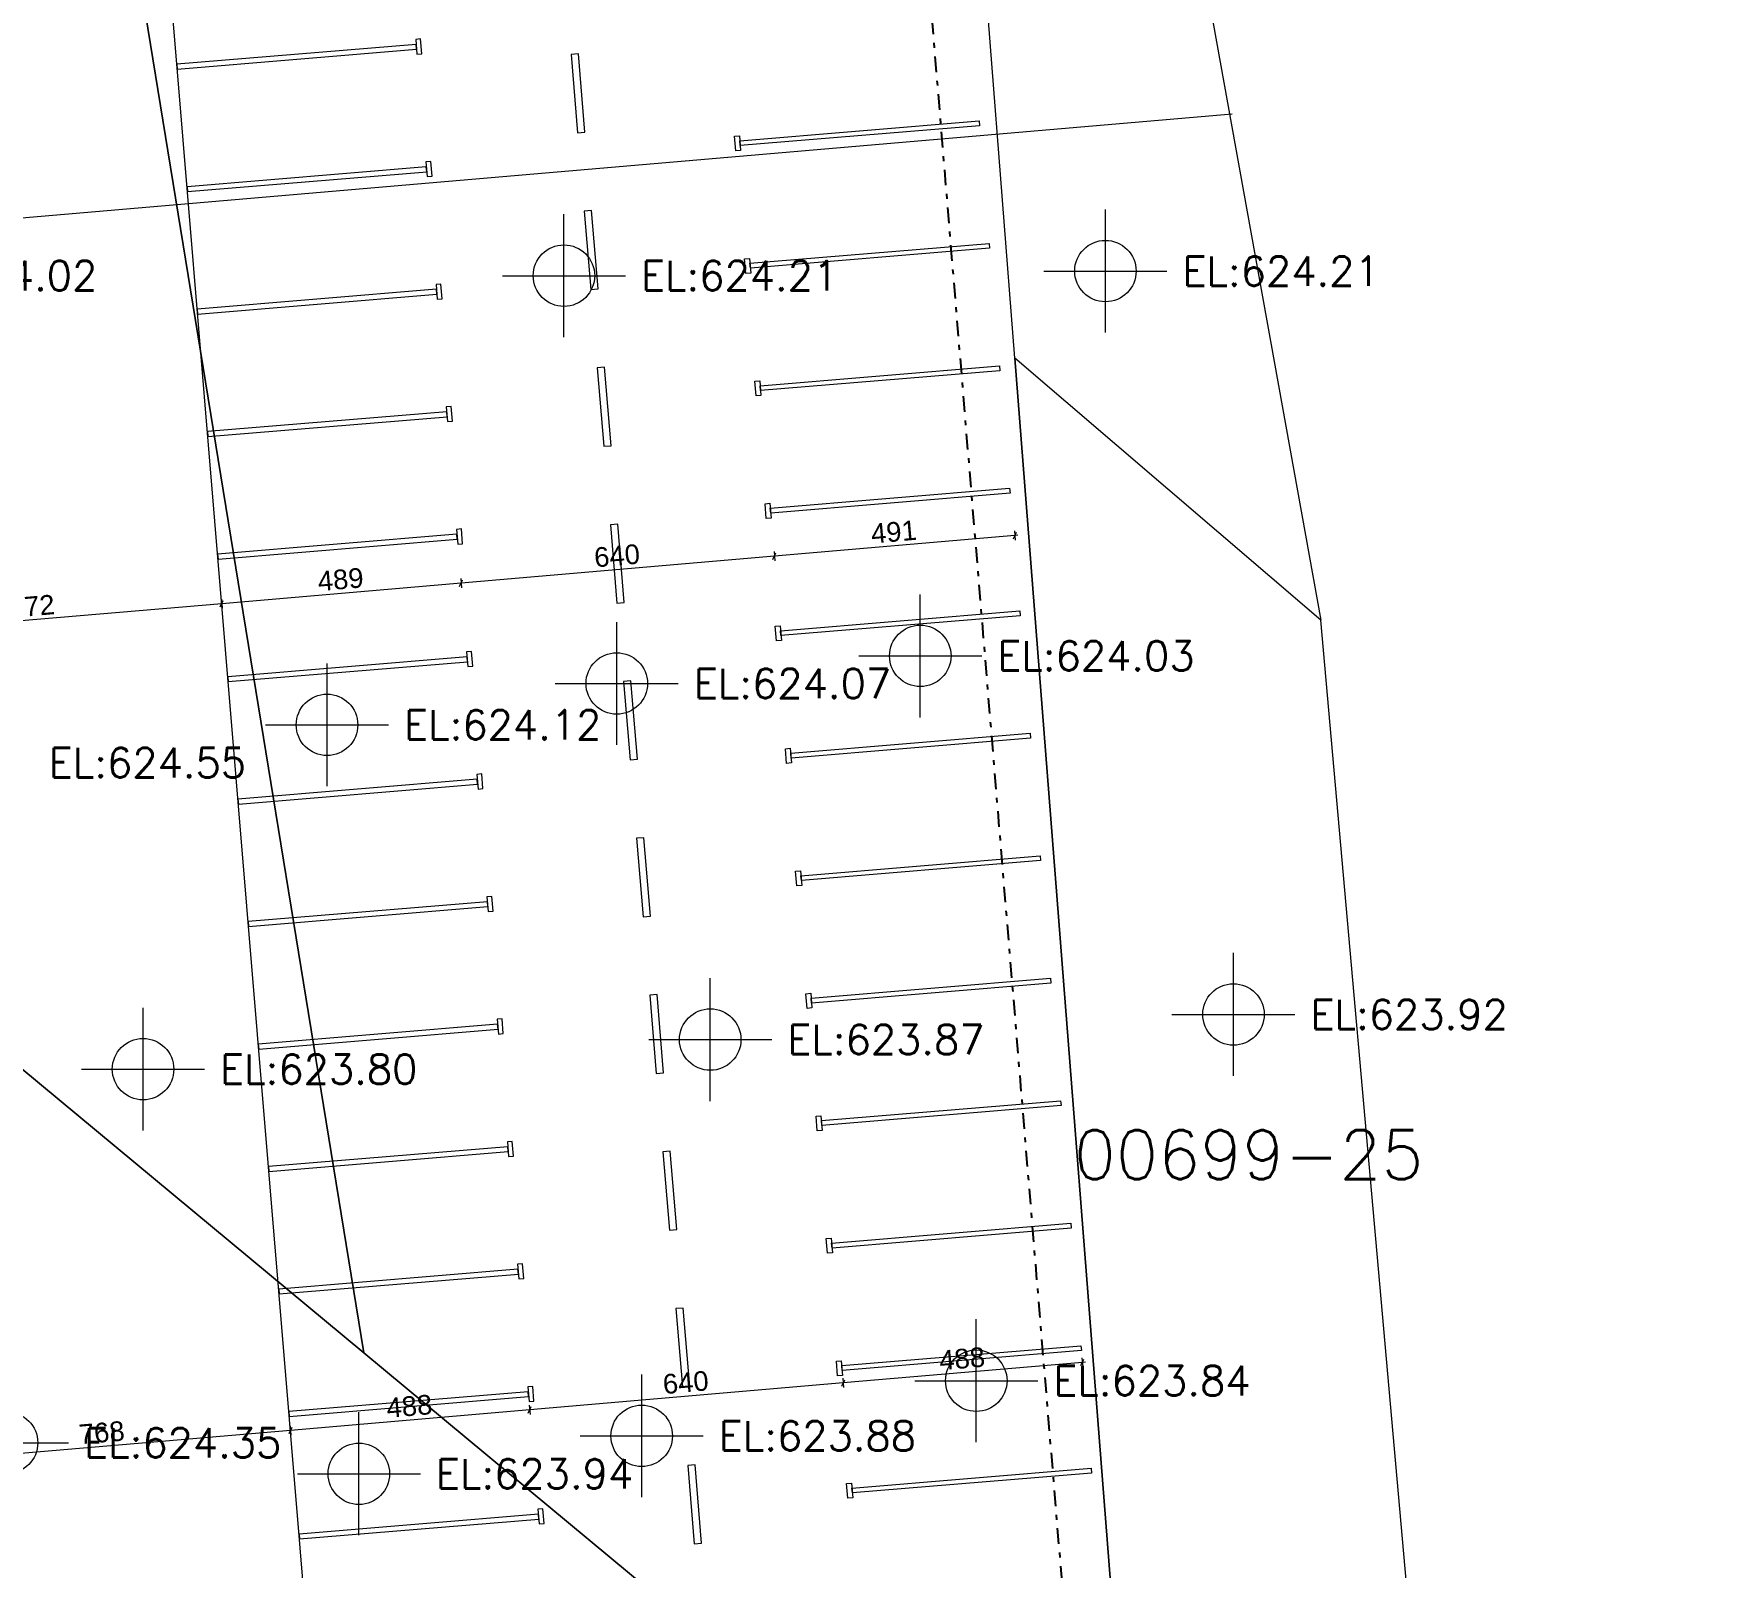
# Model space of a CAD drawing. Header units: metres. Extents: x 7516628 to 7516777, y 4692096 to 4692450.
# Drawn here: x 7516728.5 to 7516762.82, y 4692257.4 to 4692288.59 of the extents above; entities that cross this region are included whole.
import ezdxf

# ---------------------------------------------------------------- set-up
doc = ezdxf.new("R2010")
doc.units = ezdxf.units.M
doc.linetypes.add('Dot & Dashed', pattern=[670.277762, 317.5, -176.388889, 0, -176.388874])
for name, color, linetype, lineweight in [('dtm label', 1, 'Continuous', 0), ('Ndarjet', 1, 'Continuous', 0), ('New_Dimensioning - General', 7, 'Continuous', 0), ('New_Dimensioning - General_Pen_No__1', 7, 'Continuous', 0), ('New_Dimensioning - General_Pen_No__142', 8, 'Continuous', 0), ('New_Dimensioning - General_Pen_No__161', 251, 'Continuous', 0), ('New_Drawing & Figure_Pen_No__58', 12, 'Continuous', 0), ('New_Structural - Bearing', 7, 'Continuous', 0), ('New_Structural - Bearing_Pen_No__1', 7, 'Continuous', 0), ('New_Structural - Bearing_Pen_No__184', 254, 'Continuous', 0), ('niveleta lartesite', 5, 'Continuous', 0), ('nr parcela', 7, 'Continuous', 0), ('Parcela Baze', 7, 'Continuous', 0), ('projekt', 7, 'Continuous', 0)]:
    doc.layers.add(name, color=color, linetype=linetype, lineweight=lineweight)
doc.styles.add('GENERATED_STYLE_1', font='arial.ttf')
doc.styles.get("Standard").update_dxf_attribs({"font": 'simplex.shx'})
doc.dimstyles.new('GENERATED_STYLE__1', dxfattribs={"dimtxt": 400, "dimasz": 95, "dimexe": 0.18, "dimexo": 100000, "dimgap": 0, "dimtad": 1, "dimdec": 0, "dimlfac": 0.1, "dimzin": 0, "dimdsep": 46, "dimtxsty": 'GENERATED_STYLE_1', "dimblk": 'ARROWHEAD_2', "dimblk1": 'ARROWHEAD_2', "dimblk2": 'ARROWHEAD_2', "dimcen": 0.09, "dimclrd": 251, "dimclre": 251, "dimclrt": 7, "dimadec": 0, "dimazin": 0, "dimtfac": 1, "dimtdec": 4, "dimtmove": 0, "dimatfit": 3, "dimfxl": 1, "dimtolj": 1, "dimtzin": 0, "dimarcsym": 0})

# ---------------------------------------------------------------- blocks, each defined once
blk = doc.blocks.new('Slab_35', base_point=(-22076, 78576))
at = {"layer": 'New_Structural - Bearing_Pen_No__184', "color": 254, "linetype": 'Continuous', "lineweight": 0, "flags": 128}
blk.add_lwpolyline([(-22076, 78576), (-46304, 74555), (-45595, 72138), (-25760, 75431), (-17612, 45683), (-7877, 10142), (-11542, 9138), (-8829, -768), (-6017, -26230), (-4312, -41660), (379, -96771), (-19549, -98468), (-19555, -98392), (-19753, -98424), (-19722, -98794), (405, -97073), (412, -97157), (8023, -96506), (0, 0), (-2953, 11491), (-19643, 76446), (-19812, 77101, 0.388951)], format="xyb", close=True, dxfattribs=at)
blk = doc.blocks.new('Slab_48', base_point=(6055, -72831))
at = {"layer": 'New_Structural - Bearing_Pen_No__1', "color": 7, "linetype": 'Continuous', "lineweight": 13, "flags": 128}
blk.add_lwpolyline([(6055, -72831), (10921, -72427), (10913, -72327), (6047, -72732)], close=True, dxfattribs=at)
blk = doc.blocks.new('Slab_49', base_point=(10905, -72227))
at = {"layer": 'New_Structural - Bearing_Pen_No__1', "color": 7, "linetype": 'Continuous', "lineweight": 13, "flags": 128}
blk.add_lwpolyline([(10905, -72227), (10929, -72526), (11029, -72518), (11004, -72219)], close=True, dxfattribs=at)
blk = doc.blocks.new('Slab_50', base_point=(5848, -70340))
at = {"layer": 'New_Structural - Bearing_Pen_No__1', "color": 7, "linetype": 'Continuous', "lineweight": 13, "flags": 128}
blk.add_lwpolyline([(5848, -70340), (10714, -69935), (10706, -69836), (5840, -70240)], close=True, dxfattribs=at)
blk = doc.blocks.new('Slab_51', base_point=(10697, -69736))
at = {"layer": 'New_Structural - Bearing_Pen_No__1', "color": 7, "linetype": 'Continuous', "lineweight": 13, "flags": 128}
blk.add_lwpolyline([(10697, -69736), (10722, -70035), (10822, -70027), (10797, -69728)], close=True, dxfattribs=at)
blk = doc.blocks.new('Slab_52', base_point=(5640, -67848))
at = {"layer": 'New_Structural - Bearing_Pen_No__1', "color": 7, "linetype": 'Continuous', "lineweight": 13, "flags": 128}
blk.add_lwpolyline([(5640, -67848), (10506, -67444), (10498, -67344), (5632, -67749)], close=True, dxfattribs=at)
blk = doc.blocks.new('Slab_53', base_point=(10489, -67245))
at = {"layer": 'New_Structural - Bearing_Pen_No__1', "color": 7, "linetype": 'Continuous', "lineweight": 13, "flags": 128}
blk.add_lwpolyline([(10489, -67245), (10514, -67544), (10614, -67535), (10589, -67236)], close=True, dxfattribs=at)
blk = doc.blocks.new('Slab_54', base_point=(5433, -65357))
at = {"layer": 'New_Structural - Bearing_Pen_No__1', "color": 7, "linetype": 'Continuous', "lineweight": 13, "flags": 128}
blk.add_lwpolyline([(5433, -65357), (10299, -64953), (10291, -64853), (5425, -65257)], close=True, dxfattribs=at)
blk = doc.blocks.new('Slab_55', base_point=(10282, -64753))
at = {"layer": 'New_Structural - Bearing_Pen_No__1', "color": 7, "linetype": 'Continuous', "lineweight": 13, "flags": 128}
blk.add_lwpolyline([(10282, -64753), (10307, -65052), (10407, -65044), (10382, -64745)], close=True, dxfattribs=at)
blk = doc.blocks.new('Slab_56', base_point=(5226, -62866))
at = {"layer": 'New_Structural - Bearing_Pen_No__1', "color": 7, "linetype": 'Continuous', "lineweight": 13, "flags": 128}
blk.add_lwpolyline([(5226, -62866), (10092, -62461), (10084, -62362), (5218, -62766)], close=True, dxfattribs=at)
blk = doc.blocks.new('Slab_57', base_point=(10075, -62262))
at = {"layer": 'New_Structural - Bearing_Pen_No__1', "color": 7, "linetype": 'Continuous', "lineweight": 13, "flags": 128}
blk.add_lwpolyline([(10075, -62262), (10100, -62561), (10200, -62553), (10175, -62254)], close=True, dxfattribs=at)
blk = doc.blocks.new('Slab_58', base_point=(5019, -60374))
at = {"layer": 'New_Structural - Bearing_Pen_No__1', "color": 7, "linetype": 'Continuous', "lineweight": 13, "flags": 128}
blk.add_lwpolyline([(5019, -60374), (9885, -59970), (9876, -59870), (5011, -60275)], close=True, dxfattribs=at)
blk = doc.blocks.new('Slab_59', base_point=(9868, -59770))
at = {"layer": 'New_Structural - Bearing_Pen_No__1', "color": 7, "linetype": 'Continuous', "lineweight": 13, "flags": 128}
blk.add_lwpolyline([(9868, -59770), (9893, -60069), (9993, -60061), (9968, -59762)], close=True, dxfattribs=at)
blk = doc.blocks.new('Slab_60', base_point=(4813, -57883))
at = {"layer": 'New_Structural - Bearing_Pen_No__1', "color": 7, "linetype": 'Continuous', "lineweight": 13, "flags": 128}
blk.add_lwpolyline([(4813, -57883), (9678, -57478), (9670, -57379), (4804, -57783)], close=True, dxfattribs=at)
blk = doc.blocks.new('Slab_61', base_point=(9662, -57279))
at = {"layer": 'New_Structural - Bearing_Pen_No__1', "color": 7, "linetype": 'Continuous', "lineweight": 13, "flags": 128}
blk.add_lwpolyline([(9662, -57279), (9687, -57578), (9786, -57570), (9762, -57271)], close=True, dxfattribs=at)
blk = doc.blocks.new('Slab_62', base_point=(4606, -55391))
at = {"layer": 'New_Structural - Bearing_Pen_No__1', "color": 7, "linetype": 'Continuous', "lineweight": 13, "flags": 128}
blk.add_lwpolyline([(4606, -55391), (9471, -54987), (9463, -54887), (4597, -55292)], close=True, dxfattribs=at)
blk = doc.blocks.new('Slab_63', base_point=(9455, -54788))
at = {"layer": 'New_Structural - Bearing_Pen_No__1', "color": 7, "linetype": 'Continuous', "lineweight": 13, "flags": 128}
blk.add_lwpolyline([(9455, -54788), (9480, -55087), (9579, -55078), (9554, -54779)], close=True, dxfattribs=at)
blk = doc.blocks.new('Slab_64', base_point=(4399, -52900))
at = {"layer": 'New_Structural - Bearing_Pen_No__1', "color": 7, "linetype": 'Continuous', "lineweight": 13, "flags": 128}
blk.add_lwpolyline([(4399, -52900), (9264, -52495), (9256, -52396), (4390, -52800)], close=True, dxfattribs=at)
blk = doc.blocks.new('Slab_65', base_point=(9248, -52296))
at = {"layer": 'New_Structural - Bearing_Pen_No__1', "color": 7, "linetype": 'Continuous', "lineweight": 13, "flags": 128}
blk.add_lwpolyline([(9248, -52296), (9273, -52595), (9372, -52587), (9347, -52288)], close=True, dxfattribs=at)
blk = doc.blocks.new('Slab_66', base_point=(4191, -50409))
at = {"layer": 'New_Structural - Bearing_Pen_No__1', "color": 7, "linetype": 'Continuous', "lineweight": 13, "flags": 128}
blk.add_lwpolyline([(4191, -50409), (9057, -50004), (9049, -49904), (4183, -50309)], close=True, dxfattribs=at)
blk = doc.blocks.new('Slab_67', base_point=(9041, -49805))
at = {"layer": 'New_Structural - Bearing_Pen_No__1', "color": 7, "linetype": 'Continuous', "lineweight": 13, "flags": 128}
blk.add_lwpolyline([(9041, -49805), (9065, -50104), (9165, -50095), (9140, -49796)], close=True, dxfattribs=at)
blk = doc.blocks.new('Slab_68', base_point=(3983, -47917))
at = {"layer": 'New_Structural - Bearing_Pen_No__1', "color": 7, "linetype": 'Continuous', "lineweight": 13, "flags": 128}
blk.add_lwpolyline([(3983, -47917), (8849, -47513), (8841, -47413), (3975, -47818)], close=True, dxfattribs=at)
blk = doc.blocks.new('Slab_69', base_point=(8833, -47313))
at = {"layer": 'New_Structural - Bearing_Pen_No__1', "color": 7, "linetype": 'Continuous', "lineweight": 13, "flags": 128}
blk.add_lwpolyline([(8833, -47313), (8857, -47612), (8957, -47604), (8932, -47305)], close=True, dxfattribs=at)
blk = doc.blocks.new('Slab_70', base_point=(3776, -45426))
at = {"layer": 'New_Structural - Bearing_Pen_No__1', "color": 7, "linetype": 'Continuous', "lineweight": 13, "flags": 128}
blk.add_lwpolyline([(3776, -45426), (8642, -45021), (8634, -44922), (3768, -45326)], close=True, dxfattribs=at)
blk = doc.blocks.new('Slab_71', base_point=(8625, -44822))
at = {"layer": 'New_Structural - Bearing_Pen_No__1', "color": 7, "linetype": 'Continuous', "lineweight": 13, "flags": 128}
blk.add_lwpolyline([(8625, -44822), (8650, -45121), (8750, -45113), (8725, -44814)], close=True, dxfattribs=at)
blk = doc.blocks.new('Slab_72', base_point=(3569, -42934))
at = {"layer": 'New_Structural - Bearing_Pen_No__1', "color": 7, "linetype": 'Continuous', "lineweight": 13, "flags": 128}
blk.add_lwpolyline([(3569, -42934), (8435, -42530), (8427, -42430), (3561, -42835)], close=True, dxfattribs=at)
blk = doc.blocks.new('Slab_73', base_point=(8418, -42331))
at = {"layer": 'New_Structural - Bearing_Pen_No__1', "color": 7, "linetype": 'Continuous', "lineweight": 13, "flags": 128}
blk.add_lwpolyline([(8418, -42331), (8443, -42630), (8543, -42621), (8518, -42322)], close=True, dxfattribs=at)
blk = doc.blocks.new('Slab_118', base_point=(22163, -71491))
at = {"layer": 'New_Structural - Bearing_Pen_No__1', "color": 7, "linetype": 'Continuous', "lineweight": 13, "flags": 128}
blk.add_lwpolyline([(22163, -71491), (17298, -71896), (17289, -71797), (22155, -71392)], close=True, dxfattribs=at)
blk = doc.blocks.new('Slab_119', base_point=(17281, -71697))
at = {"layer": 'New_Structural - Bearing_Pen_No__1', "color": 7, "linetype": 'Continuous', "lineweight": 13, "flags": 128}
blk.add_lwpolyline([(17281, -71697), (17306, -71996), (17206, -72004), (17181, -71705)], close=True, dxfattribs=at)
blk = doc.blocks.new('Slab_120', base_point=(21956, -69000))
at = {"layer": 'New_Structural - Bearing_Pen_No__1', "color": 7, "linetype": 'Continuous', "lineweight": 13, "flags": 128}
blk.add_lwpolyline([(21956, -69000), (17090, -69405), (17082, -69305), (21947, -68900)], close=True, dxfattribs=at)
blk = doc.blocks.new('Slab_121', base_point=(17074, -69206))
at = {"layer": 'New_Structural - Bearing_Pen_No__1', "color": 7, "linetype": 'Continuous', "lineweight": 13, "flags": 128}
blk.add_lwpolyline([(17074, -69206), (17098, -69505), (16999, -69513), (16974, -69214)], close=True, dxfattribs=at)
blk = doc.blocks.new('Slab_122', base_point=(21749, -66508))
at = {"layer": 'New_Structural - Bearing_Pen_No__1', "color": 7, "linetype": 'Continuous', "lineweight": 13, "flags": 128}
blk.add_lwpolyline([(21749, -66508), (16884, -66913), (16875, -66814), (21741, -66409)], close=True, dxfattribs=at)
blk = doc.blocks.new('Slab_123', base_point=(16867, -66714))
at = {"layer": 'New_Structural - Bearing_Pen_No__1', "color": 7, "linetype": 'Continuous', "lineweight": 13, "flags": 128}
blk.add_lwpolyline([(16867, -66714), (16892, -67013), (16792, -67021), (16767, -66722)], close=True, dxfattribs=at)
blk = doc.blocks.new('Slab_124', base_point=(21542, -64017))
at = {"layer": 'New_Structural - Bearing_Pen_No__1', "color": 7, "linetype": 'Continuous', "lineweight": 13, "flags": 128}
blk.add_lwpolyline([(21542, -64017), (16676, -64422), (16668, -64322), (21534, -63917)], close=True, dxfattribs=at)
blk = doc.blocks.new('Slab_125', base_point=(16660, -64223))
at = {"layer": 'New_Structural - Bearing_Pen_No__1', "color": 7, "linetype": 'Continuous', "lineweight": 13, "flags": 128}
blk.add_lwpolyline([(16660, -64223), (16685, -64522), (16585, -64530), (16560, -64231)], close=True, dxfattribs=at)
blk = doc.blocks.new('Slab_126', base_point=(21335, -61526))
at = {"layer": 'New_Structural - Bearing_Pen_No__1', "color": 7, "linetype": 'Continuous', "lineweight": 13, "flags": 128}
blk.add_lwpolyline([(21335, -61526), (16469, -61931), (16461, -61831), (21326, -61426)], close=True, dxfattribs=at)
blk = doc.blocks.new('Slab_127', base_point=(16452, -61731))
at = {"layer": 'New_Structural - Bearing_Pen_No__1', "color": 7, "linetype": 'Continuous', "lineweight": 13, "flags": 128}
blk.add_lwpolyline([(16452, -61731), (16477, -62030), (16378, -62039), (16353, -61740)], close=True, dxfattribs=at)
blk = doc.blocks.new('Slab_128', base_point=(21127, -59034))
at = {"layer": 'New_Structural - Bearing_Pen_No__1', "color": 7, "linetype": 'Continuous', "lineweight": 13, "flags": 128}
blk.add_lwpolyline([(21127, -59034), (16261, -59439), (16253, -59340), (21119, -58935)], close=True, dxfattribs=at)
blk = doc.blocks.new('Slab_129', base_point=(16245, -59240))
at = {"layer": 'New_Structural - Bearing_Pen_No__1', "color": 7, "linetype": 'Continuous', "lineweight": 13, "flags": 128}
blk.add_lwpolyline([(16245, -59240), (16270, -59539), (16170, -59547), (16145, -59248)], close=True, dxfattribs=at)
blk = doc.blocks.new('Slab_130', base_point=(20919, -56543))
at = {"layer": 'New_Structural - Bearing_Pen_No__1', "color": 7, "linetype": 'Continuous', "lineweight": 13, "flags": 128}
blk.add_lwpolyline([(20919, -56543), (16053, -56948), (16045, -56848), (20911, -56443)], close=True, dxfattribs=at)
blk = doc.blocks.new('Slab_131', base_point=(16037, -56749))
at = {"layer": 'New_Structural - Bearing_Pen_No__1', "color": 7, "linetype": 'Continuous', "lineweight": 13, "flags": 128}
blk.add_lwpolyline([(16037, -56749), (16061, -57048), (15962, -57056), (15937, -56757)], close=True, dxfattribs=at)
blk = doc.blocks.new('Slab_132', base_point=(20711, -54052))
at = {"layer": 'New_Structural - Bearing_Pen_No__1', "color": 7, "linetype": 'Continuous', "lineweight": 13, "flags": 128}
blk.add_lwpolyline([(20711, -54052), (15846, -54457), (15838, -54357), (20703, -53952)], close=True, dxfattribs=at)
blk = doc.blocks.new('Slab_133', base_point=(15829, -54257))
at = {"layer": 'New_Structural - Bearing_Pen_No__1', "color": 7, "linetype": 'Continuous', "lineweight": 13, "flags": 128}
blk.add_lwpolyline([(15829, -54257), (15854, -54556), (15754, -54565), (15730, -54266)], close=True, dxfattribs=at)
blk = doc.blocks.new('Slab_134', base_point=(20504, -51560))
at = {"layer": 'New_Structural - Bearing_Pen_No__1', "color": 7, "linetype": 'Continuous', "lineweight": 13, "flags": 128}
blk.add_lwpolyline([(20504, -51560), (15638, -51965), (15630, -51866), (20496, -51461)], close=True, dxfattribs=at)
blk = doc.blocks.new('Slab_135', base_point=(15622, -51766))
at = {"layer": 'New_Structural - Bearing_Pen_No__1', "color": 7, "linetype": 'Continuous', "lineweight": 13, "flags": 128}
blk.add_lwpolyline([(15622, -51766), (15647, -52065), (15547, -52073), (15522, -51774)], close=True, dxfattribs=at)
blk = doc.blocks.new('Slab_136', base_point=(20297, -49069))
at = {"layer": 'New_Structural - Bearing_Pen_No__1', "color": 7, "linetype": 'Continuous', "lineweight": 13, "flags": 128}
blk.add_lwpolyline([(20297, -49069), (15431, -49474), (15423, -49374), (20288, -48969)], close=True, dxfattribs=at)
blk = doc.blocks.new('Slab_137', base_point=(15414, -49275))
at = {"layer": 'New_Structural - Bearing_Pen_No__1', "color": 7, "linetype": 'Continuous', "lineweight": 13, "flags": 128}
blk.add_lwpolyline([(15414, -49275), (15439, -49573), (15340, -49582), (15315, -49283)], close=True, dxfattribs=at)
blk = doc.blocks.new('Slab_138', base_point=(20090, -46577))
at = {"layer": 'New_Structural - Bearing_Pen_No__1', "color": 7, "linetype": 'Continuous', "lineweight": 13, "flags": 128}
blk.add_lwpolyline([(20090, -46577), (15225, -46982), (15216, -46883), (20082, -46478)], close=True, dxfattribs=at)
blk = doc.blocks.new('Slab_139', base_point=(15208, -46783))
at = {"layer": 'New_Structural - Bearing_Pen_No__1', "color": 7, "linetype": 'Continuous', "lineweight": 13, "flags": 128}
blk.add_lwpolyline([(15208, -46783), (15233, -47082), (15133, -47090), (15108, -46791)], close=True, dxfattribs=at)
blk = doc.blocks.new('Slab_140', base_point=(19883, -44086))
at = {"layer": 'New_Structural - Bearing_Pen_No__1', "color": 7, "linetype": 'Continuous', "lineweight": 13, "flags": 128}
blk.add_lwpolyline([(19883, -44086), (15017, -44491), (15009, -44391), (19875, -43986)], close=True, dxfattribs=at)
blk = doc.blocks.new('Slab_141', base_point=(15001, -44292))
at = {"layer": 'New_Structural - Bearing_Pen_No__1', "color": 7, "linetype": 'Continuous', "lineweight": 13, "flags": 128}
blk.add_lwpolyline([(15001, -44292), (15025, -44591), (14926, -44599), (14901, -44300)], close=True, dxfattribs=at)
blk = doc.blocks.new('Slab_763', base_point=(13993, -69728))
at = {"layer": 'New_Structural - Bearing_Pen_No__1', "color": 7, "linetype": 'Continuous', "lineweight": 13, "flags": 128}
blk.add_lwpolyline([(13993, -69728), (13860, -68134), (13710, -68146), (13843, -69740)], close=True, dxfattribs=at)
blk = doc.blocks.new('Slab_764', base_point=(13726, -66539))
at = {"layer": 'New_Structural - Bearing_Pen_No__1', "color": 7, "linetype": 'Continuous', "lineweight": 13, "flags": 128}
blk.add_lwpolyline([(13726, -66539), (13593, -64945), (13444, -64957), (13577, -66552)], close=True, dxfattribs=at)
blk = doc.blocks.new('Slab_765', base_point=(13460, -63350))
at = {"layer": 'New_Structural - Bearing_Pen_No__1', "color": 7, "linetype": 'Continuous', "lineweight": 13, "flags": 128}
blk.add_lwpolyline([(13460, -63350), (13326, -61756), (13177, -61768), (13310, -63363)], close=True, dxfattribs=at)
blk = doc.blocks.new('Slab_766', base_point=(13193, -60161))
at = {"layer": 'New_Structural - Bearing_Pen_No__1', "color": 7, "linetype": 'Continuous', "lineweight": 13, "flags": 128}
blk.add_lwpolyline([(13193, -60161), (13060, -58567), (12910, -58579), (13044, -60174)], close=True, dxfattribs=at)
blk = doc.blocks.new('Slab_767', base_point=(12927, -56972))
at = {"layer": 'New_Structural - Bearing_Pen_No__1', "color": 7, "linetype": 'Continuous', "lineweight": 13, "flags": 128}
blk.add_lwpolyline([(12927, -56972), (12793, -55378), (12644, -55391), (12777, -56985)], close=True, dxfattribs=at)
blk = doc.blocks.new('Slab_772', base_point=(14231, -72919))
at = {"layer": 'New_Structural - Bearing_Pen_No__1', "color": 7, "linetype": 'Continuous', "lineweight": 13, "flags": 128}
blk.add_lwpolyline([(14231, -72919), (14098, -71325), (13949, -71337), (14082, -72932)], close=True, dxfattribs=at)
blk = doc.blocks.new('Slab_778', base_point=(12660, -53784))
at = {"layer": 'New_Structural - Bearing_Pen_No__1', "color": 7, "linetype": 'Continuous', "lineweight": 13, "flags": 128}
blk.add_lwpolyline([(12660, -53784), (12527, -52189), (12377, -52202), (12511, -53796)], close=True, dxfattribs=at)
blk = doc.blocks.new('Slab_779', base_point=(12393, -50595))
at = {"layer": 'New_Structural - Bearing_Pen_No__1', "color": 7, "linetype": 'Continuous', "lineweight": 13, "flags": 128}
blk.add_lwpolyline([(12393, -50595), (12260, -49000), (12111, -49013), (12244, -50607)], close=True, dxfattribs=at)
blk = doc.blocks.new('Slab_780', base_point=(12127, -47406))
at = {"layer": 'New_Structural - Bearing_Pen_No__1', "color": 7, "linetype": 'Continuous', "lineweight": 13, "flags": 128}
blk.add_lwpolyline([(12127, -47406), (11993, -45811), (11844, -45824), (11977, -47418)], close=True, dxfattribs=at)
blk = doc.blocks.new('Slab_781', base_point=(11860, -44217))
at = {"layer": 'New_Structural - Bearing_Pen_No__1', "color": 7, "linetype": 'Continuous', "lineweight": 13, "flags": 128}
blk.add_lwpolyline([(11860, -44217), (11727, -42623), (11577, -42635), (11711, -44229)], close=True, dxfattribs=at)
blk = doc.blocks.new('*D841')
at = {"layer": 'New_Dimensioning - General_Pen_No__142', "color": 8, "linetype": 'Continuous', "lineweight": 13}
for p, q in [((20572, -52487), (20633, -52356)), ((15683, -52907), (15744, -52776))]:
    blk.add_line(p, q, dxfattribs=at)
at = {"layer": 'New_Dimensioning - General_Pen_No__161', "color": 251, "linetype": 'Continuous', "lineweight": 13}
for p, q in [((20603, -52422), (15714, -52842)), ((20595, -52328), (20611, -52515)), ((20663, -52416), (20603, -52422)), ((15714, -52842), (9341, -53390)), ((15706, -52748), (15722, -52935))]:
    blk.add_line(p, q, dxfattribs=at)
at = {"layer": 'New_Dimensioning - General_Pen_No__1', "color": 7, "lineweight": 13, "insert": (17695, -52591), "char_height": 400, "attachment_point": 7, "rotation": 4.9118, "style": 'GENERATED_STYLE_1'}
blk.add_mtext('\\A1;491', dxfattribs=at)
blk = doc.blocks.new('ARROWHEAD_2')
at = {"color": 0, "linetype": 'Continuous', "lineweight": 0}
for p, q in [((0, 0), (-1, 0)), ((-0.38, -0.66), (0.38, 0.66))]:
    blk.add_line(p, q, dxfattribs=at)
blk = doc.blocks.new('*D842')
at = {"layer": 'New_Dimensioning - General_Pen_No__142', "color": 8, "linetype": 'Continuous', "lineweight": 13}
for p, q in [((15683, -52907), (15744, -52776)), ((9310, -53455), (9372, -53324))]:
    blk.add_line(p, q, dxfattribs=at)
at = {"layer": 'New_Dimensioning - General_Pen_No__161', "color": 251, "linetype": 'Continuous', "lineweight": 13}
for p, q in [((15714, -52842), (9341, -53390)), ((9341, -53390), (4474, -53808)), ((9333, -53296), (9349, -53483))]:
    blk.add_line(p, q, dxfattribs=at)
at = {"layer": 'New_Dimensioning - General_Pen_No__1', "color": 7, "lineweight": 13, "insert": (12065, -53075), "char_height": 400, "attachment_point": 7, "rotation": 4.9118, "style": 'GENERATED_STYLE_1'}
blk.add_mtext('\\A1;640', dxfattribs=at)
blk = doc.blocks.new('*D843')
at = {"layer": 'New_Dimensioning - General_Pen_No__142', "color": 8, "linetype": 'Continuous', "lineweight": 13}
for p, q in [((9310, -53455), (9372, -53324)), ((4443, -53873), (4505, -53742))]:
    blk.add_line(p, q, dxfattribs=at)
at = {"layer": 'New_Dimensioning - General_Pen_No__161', "color": 251, "linetype": 'Continuous', "lineweight": 13}
for p, q in [((9341, -53390), (4474, -53808)), ((4474, -53808), (-3221, -54469)), ((4466, -53714), (4482, -53901))]:
    blk.add_line(p, q, dxfattribs=at)
at = {"layer": 'New_Dimensioning - General_Pen_No__1', "color": 7, "lineweight": 13, "insert": (6445, -53558), "char_height": 400, "attachment_point": 7, "rotation": 4.9118, "style": 'GENERATED_STYLE_1'}
blk.add_mtext('\\A1;489', dxfattribs=at)
blk = doc.blocks.new('*D844')
at = {"layer": 'New_Dimensioning - General_Pen_No__142', "color": 8, "linetype": 'Continuous', "lineweight": 13}
for p, q in [((4443, -53873), (4505, -53742)), ((-3251, -54534), (-3190, -54404))]:
    blk.add_line(p, q, dxfattribs=at)
at = {"layer": 'New_Dimensioning - General_Pen_No__161', "color": 251, "linetype": 'Continuous', "lineweight": 13}
for p, q in [((4474, -53808), (-3221, -54469)), ((-3229, -54376), (-3213, -54562))]:
    blk.add_line(p, q, dxfattribs=at)
at = {"layer": 'New_Dimensioning - General_Pen_No__1', "color": 7, "lineweight": 13, "char_height": 400, "attachment_point": 7, "rotation": 4.9118, "style": 'GENERATED_STYLE_1'}
for s, insert in [('\\A1;772', (164, -54098)), ('\\A1;25', (-3192, -54386))]:
    blk.add_mtext(s, dxfattribs=dict(at, insert=insert))
blk = doc.blocks.new('*D861')
at = {"layer": 'New_Dimensioning - General_Pen_No__142', "color": 8, "linetype": 'Continuous', "lineweight": 13}
for p, q in [((21946, -69305), (22007, -69174)), ((17082, -69723), (17143, -69592))]:
    blk.add_line(p, q, dxfattribs=at)
at = {"layer": 'New_Dimensioning - General_Pen_No__161', "color": 251, "linetype": 'Continuous', "lineweight": 13}
for p, q in [((21976, -69240), (17112, -69658)), ((21968, -69146), (21984, -69333)), ((22037, -69234), (21976, -69240)), ((17104, -69564), (17120, -69751))]:
    blk.add_line(p, q, dxfattribs=at)
at = {"layer": 'New_Dimensioning - General_Pen_No__1', "color": 7, "lineweight": 13, "insert": (19082, -69408), "char_height": 400, "attachment_point": 7, "rotation": 4.9118, "style": 'GENERATED_STYLE_1'}
blk.add_mtext('\\A1;488', dxfattribs=at)
blk = doc.blocks.new('*D862')
at = {"layer": 'New_Dimensioning - General_Pen_No__142', "color": 8, "linetype": 'Continuous', "lineweight": 13}
for p, q in [((17082, -69723), (17143, -69592)), ((10707, -70271), (10768, -70140))]:
    blk.add_line(p, q, dxfattribs=at)
at = {"layer": 'New_Dimensioning - General_Pen_No__161', "color": 251, "linetype": 'Continuous', "lineweight": 13}
for p, q in [((21976, -69240), (17112, -69658)), ((17112, -69658), (10737, -70205)), ((17104, -69564), (17120, -69751))]:
    blk.add_line(p, q, dxfattribs=at)
at = {"layer": 'New_Dimensioning - General_Pen_No__1', "color": 7, "lineweight": 13, "insert": (13462, -69891), "char_height": 400, "attachment_point": 7, "rotation": 4.9118, "style": 'GENERATED_STYLE_1'}
blk.add_mtext('\\A1;640', dxfattribs=at)
blk = doc.blocks.new('*D863')
at = {"layer": 'New_Dimensioning - General_Pen_No__142', "color": 8, "linetype": 'Continuous', "lineweight": 13}
for p, q in [((10707, -70271), (10768, -70140)), ((5842, -70689), (5903, -70558))]:
    blk.add_line(p, q, dxfattribs=at)
at = {"layer": 'New_Dimensioning - General_Pen_No__161', "color": 251, "linetype": 'Continuous', "lineweight": 13}
for p, q in [((17112, -69658), (10737, -70205)), ((10737, -70205), (5873, -70623)), ((10729, -70112), (10745, -70299))]:
    blk.add_line(p, q, dxfattribs=at)
at = {"layer": 'New_Dimensioning - General_Pen_No__1', "color": 7, "lineweight": 13, "insert": (7842, -70374), "char_height": 400, "attachment_point": 7, "rotation": 4.9118, "style": 'GENERATED_STYLE_1'}
blk.add_mtext('\\A1;488', dxfattribs=at)
blk = doc.blocks.new('*D864')
at = {"layer": 'New_Dimensioning - General_Pen_No__142', "color": 8, "linetype": 'Continuous', "lineweight": 13}
for p, q in [((5842, -70689), (5903, -70558)), ((-1807, -71346), (-1745, -71215))]:
    blk.add_line(p, q, dxfattribs=at)
at = {"layer": 'New_Dimensioning - General_Pen_No__161', "color": 251, "linetype": 'Continuous', "lineweight": 13}
for p, q in [((10737, -70205), (5873, -70623)), ((5873, -70623), (-1776, -71281)), ((5865, -70530), (5881, -70717)), ((-1784, -71187), (-1768, -71374))]:
    blk.add_line(p, q, dxfattribs=at)
at = {"layer": 'New_Dimensioning - General_Pen_No__1', "color": 7, "lineweight": 13, "char_height": 400, "attachment_point": 7, "rotation": 4.9118, "style": 'GENERATED_STYLE_1'}
for s, insert in [('\\A1;768', (1586, -70912)), ('\\A1;25', (-1747, -71198))]:
    blk.add_mtext(s, dxfattribs=dict(at, insert=insert))
blk = doc.blocks.new('A$C11597C86')
at = {"layer": 'New_Drawing & Figure_Pen_No__58', "color": 12, "linetype": 'Dot & Dashed', "lineweight": 25, "flags": 128}
blk.add_lwpolyline([(161005.8, -220534.1), (148309.8, -77908), (141260.7, 6886.8), (128599.3, 55612.9), (128534.2, 55593), (114816.7, 109356.5), (71029.6, 102087.9), (68551.8, 101645.5), (73236, 84668.8), (85462, 42989.5), (97305.9, -251.6), (101619.7, -39309.5), (117916.4, -230737.2)], close=True, dxfattribs=at)
at = {"layer": 'New_Structural - Bearing', "color": 254, "linetype": 'Continuous', "lineweight": 0}
blk.add_blockref('Slab_35', (103961.8, 82893.1), dxfattribs=at)
at = {"layer": 'New_Structural - Bearing', "color": 7, "linetype": 'Continuous', "lineweight": 13}
for name, p in [('Slab_73', (134456.2, -38014)), ('Slab_72', (129607.1, -38617.8)), ('Slab_781', (137898.1, -39900.4)), ('Slab_140', (145920.7, -39769.4)), ('Slab_141', (141038.5, -39975.1)), ('Slab_70', (129814.2, -41109.2)), ('Slab_71', (134663.3, -40505.4)), ('Slab_780', (138164.7, -43089.3)), ('Slab_138', (146128.1, -42260.8)), ('Slab_139', (141245.9, -42466.5)), ('Slab_68', (130021.3, -43600.6)), ('Slab_69', (134870.4, -42996.8)), ('Slab_779', (138431.3, -46278.1)), ('Slab_136', (146334.6, -44752.2)), ('Slab_137', (141452.3, -44957.9)), ('Slab_66', (130229.3, -46092)), ('Slab_67', (135078.5, -45488.2)), ('Slab_134', (146542, -47243.6)), ('Slab_135', (141659.7, -47449.3)), ('Slab_65', (135285.6, -47979.6)), ('Slab_778', (138697.9, -49467)), ('Slab_64', (130436.4, -48583.4)), ('Slab_132', (146749.4, -49735)), ('Slab_133', (141867.1, -49940.7)), ('Slab_62', (130643.6, -51074.8)), ('Slab_63', (135492.7, -50471)), ('Slab_767', (138964.5, -52655.9)), ('Slab_130', (146956.7, -52226.4)), ('Slab_131', (142074.5, -52432.1)), ('Slab_60', (130850.7, -53566.2)), ('Slab_61', (135699.8, -52962.4)), ('Slab_766', (139231.1, -55844.8)), ('Slab_128', (147165, -54717.7)), ('Slab_129', (142282.8, -54923.4)), ('Slab_58', (131056.9, -56057.7)), ('Slab_59', (135906, -55453.9)), ('Slab_126', (147372.4, -57209.1)), ('Slab_765', (139497.7, -59033.6)), ('Slab_127', (142490.2, -57414.8)), ('Slab_57', (136113.1, -57945.3)), ('Slab_56', (131264, -58549.1)), ('Slab_124', (147579.8, -59700.5)), ('Slab_125', (142697.6, -59906.2)), ('Slab_54', (131471.1, -61040.5)), ('Slab_55', (136320.2, -60436.7)), ('Slab_764', (139764.3, -62222.5)), ('Slab_122', (147787.2, -62191.8)), ('Slab_123', (142905, -62397.6)), ('Slab_52', (131678.2, -63531.9)), ('Slab_53', (136527.3, -62928.1)), ('Slab_763', (140030.9, -65411.4)), ('Slab_120', (147993.7, -64683.3)), ('Slab_121', (143111.4, -64889)), ('Slab_50', (131886.2, -66023.2)), ('Slab_51', (136735.4, -65419.4)), ('Slab_772', (140269.4, -68602.6)), ('Slab_118', (148201.1, -67174.7)), ('Slab_119', (143318.8, -67380.4)), ('Slab_49', (136942.5, -67910.8)), ('Slab_48', (132093.4, -68514.6))]:
    blk.add_blockref(name, p, dxfattribs=at)
at = {"layer": 'New_Dimensioning - General', "color": 251, "linetype": 'Continuous', "lineweight": 13}
for base, p1, p2, picture, middle, set_off in [((135379, -49072.9), (141676.3, -47648.6), (135302.1, -48178.9), '*D842', (138540.3, -48520.2), (126037.9, 4316.6)), ((141751.7, -48525.3), (146622.3, -47894.6), (141676.3, -47648.6), '*D841', (144171.1, -48036.3), (126037.9, 4316.6)), ((130511.9064, -49491.1909), (135302.137, -48178.8844), (130484.2938, -49169.8802), '*D843', (132920.4512, -49003.1745), (126037.8942, 4316.5814)), ((122817.1, -50152.5), (130484.3, -49169.9), (122683, -48591.6), '*D844', (126639.5, -49542.9), (126037.9, 4316.6)), ((124261.9, -66964.2), (131886.2, -66023.2), (122683, -48591.6), '*D864', (128061.3, -66356.7), (126037.9, 4316.6)), ((143150.3, -65341), (147993.7, -64683.3), (143111.4, -64889), '*D861', (145557.3, -64853.1), (126037.9, 4316.6)), ((136775.1, -65888.9), (143111.4, -64889), (136751.9, -65618.7), '*D862', (139937.7, -65336.1), (126037.9, 4316.6)), ((131910.6, -66306.9), (136751.9, -65618.7), (131886.2, -66023.2), '*D863', (134317.9, -65819), (126037.9, 4316.6))]:
    dim = blk.add_linear_dim(base=base, p1=p1, p2=p2, angle=184.91179, dimstyle='GENERATED_STYLE__1', dxfattribs=at)
    dim.commit()
    dim.dimension.update_dxf_attribs({"geometry": picture, "text_midpoint": middle, "dimtype": 128, "text_rotation": 4.91179, "insert": set_off})

msp = doc.modelspace()

# ---------------------------------------------------------------- block references
at = {"layer": 'projekt', "xscale": 0.001, "yscale": 0.001, "zscale": 0.001}
msp.add_blockref('A$C11597C86', (7516601.811, 4692326.488), dxfattribs=at)

# ---------------------------------------------------------------- next in the draw order: linework, layer by layer
at = {"layer": 'dtm label', "color": 1, "linetype": 'Continuous', "lineweight": 0}
for p, q in [((7516739.282, 4692282.419, 624.205), (7516739.282, 4692284.919, 624.205)), ((7516750.293, 4692282.512, 624.207), (7516750.293, 4692285.012, 624.207)), ((7516738.032, 4692283.669, 624.205), (7516740.532, 4692283.669, 624.205)), ((7516749.043, 4692283.762, 624.207), (7516751.543, 4692283.762, 624.207)), ((7516752.897, 4692267.392, 623.916), (7516752.897, 4692269.892, 623.916)), ((7516742.257, 4692266.881, 623.873), (7516742.257, 4692269.381, 623.873)), ((7516730.723, 4692266.279, 623.804), (7516730.723, 4692268.779, 623.804)), ((7516751.647, 4692268.642, 623.916), (7516754.147, 4692268.642, 623.916)), ((7516741.007, 4692268.131, 623.873), (7516743.507, 4692268.131, 623.873)), ((7516729.473, 4692267.529, 623.804), (7516731.973, 4692267.529, 623.804))]:
    msp.add_line(p, q, dxfattribs=at)
for centre in [(7516739.282, 4692283.669, 624.205), (7516750.293, 4692283.762, 624.207), (7516752.897, 4692268.642, 623.916), (7516742.257, 4692268.131, 623.873), (7516730.723, 4692267.529, 623.804)]:
    msp.add_circle(centre, 0.625, dxfattribs=at)
at = {"layer": 'Ndarjet', "flags": 128}
msp.add_lwpolyline([(7516708.606, 4692283.154), (7516752.871, 4692286.958)], dxfattribs=at)
at = {"layer": 'niveleta lartesite', "color": 5, "linetype": 'Continuous', "lineweight": 0}
for p, q in [((7516746.528, 4692274.685, 624.029), (7516746.528, 4692277.185, 624.029)), ((7516740.356, 4692274.124, 624.071), (7516740.356, 4692276.624, 624.071)), ((7516734.464, 4692273.283, 624.122), (7516734.464, 4692275.783, 624.122)), ((7516745.278, 4692275.935, 624.029), (7516747.778, 4692275.935, 624.029)), ((7516739.106, 4692275.374, 624.071), (7516741.606, 4692275.374, 624.071)), ((7516733.214, 4692274.533, 624.122), (7516735.714, 4692274.533, 624.122)), ((7516747.667, 4692259.942, 623.842), (7516747.667, 4692262.442, 623.842)), ((7516740.863, 4692258.82, 623.884), (7516740.863, 4692261.32, 623.884)), ((7516746.417, 4692261.192, 623.842), (7516748.917, 4692261.192, 623.842)), ((7516735.112, 4692258.049, 623.939), (7516735.112, 4692260.549, 623.939)), ((7516726.707, 4692259.93, 624.347), (7516729.207, 4692259.93, 624.347)), ((7516739.613, 4692260.07, 623.884), (7516742.113, 4692260.07, 623.884)), ((7516733.862, 4692259.299, 623.939), (7516736.362, 4692259.299, 623.939))]:
    msp.add_line(p, q, dxfattribs=at)
for centre in [(7516746.528, 4692275.935, 624.029), (7516740.356, 4692275.374, 624.071), (7516734.464, 4692274.533, 624.122), (7516747.667, 4692261.192, 623.842), (7516727.957, 4692259.93, 624.347), (7516740.863, 4692260.07, 623.884), (7516735.112, 4692259.299, 623.939)]:
    msp.add_circle(centre, 0.625, dxfattribs=at)
at = {"layer": 'Parcela Baze', "flags": 128}
for points in [[(7516718.331, 4692435.856), (7516674.68, 4692428.97), (7516672.2, 4692428.54), (7516676.8, 4692411.54), (7516688.82, 4692369.8), (7516700.45, 4692326.5), (7516700.84, 4692322.801), (7516704.59, 4692287.19), (7516735.21, 4692261.76), (7516728.88, 4692300.6), (7516744.84, 4692311.44), (7516742.12, 4692328.76), (7516742.58, 4692340.74), (7516732.02, 4692382.21)], [(7516748.453, 4692281.994), (7516744.44, 4692333.42), (7516742.58, 4692340.74), (7516742.12, 4692328.76), (7516744.84, 4692311.44), (7516728.88, 4692300.6), (7516735.21, 4692261.76), (7516751.06, 4692248.59)], [(7516748.453, 4692281.994), (7516744.44, 4692333.42), (7516742.58, 4692340.74), (7516742.12, 4692328.76), (7516744.84, 4692311.44), (7516728.88, 4692300.6), (7516735.21, 4692261.76), (7516751.06, 4692248.59)], [(7516751.06, 4692248.59), (7516735.21, 4692261.76), (7516704.59, 4692287.19), (7516717.14, 4692130.48), (7516739.53, 4692135.32), (7516760.35, 4692138.04)], [(7516751.06, 4692248.59), (7516735.21, 4692261.76), (7516704.59, 4692287.19), (7516717.14, 4692130.48), (7516739.53, 4692135.32), (7516760.35, 4692138.04)], [(7516754.672, 4692276.664), (7516748.453, 4692281.994), (7516751.06, 4692248.59), (7516757.7, 4692242.649)], [(7516754.672, 4692276.664), (7516748.453, 4692281.994), (7516751.06, 4692248.59), (7516757.7, 4692242.649)]]:
    msp.add_lwpolyline(points, close=True, dxfattribs=at)
msp.add_lwpolyline([(7516744.44, 4692333.42), (7516754.672, 4692276.664), (7516748.453, 4692281.994), (7516744.44, 4692333.42)], dxfattribs=at)
msp.add_lwpolyline([(7516744.44, 4692333.42), (7516754.672, 4692276.664), (7516748.453, 4692281.994), (7516744.44, 4692333.42)], dxfattribs=at)

# ---------------------------------------------------------------- next in the draw order: texts
at = {"layer": 'dtm label', "color": 1, "linetype": 'Continuous', "lineweight": 0, "char_height": 0.6, "attachment_point": 4}
for s, insert in [('EL:624.02', (7516725.782, 4692283.669, 624.023)), ('EL:624.21', (7516740.849, 4692283.669, 624.205)), ('EL:624.21', (7516751.861, 4692283.762, 624.207)), ('EL:623.92', (7516754.465, 4692268.642, 623.916)), ('EL:623.87', (7516743.825, 4692268.131, 623.873)), ('EL:623.80', (7516732.291, 4692267.529, 623.804))]:
    msp.add_mtext(s, dxfattribs=dict(at, insert=insert))
at = {"layer": 'niveleta lartesite', "color": 5, "linetype": 'Continuous', "lineweight": 0, "char_height": 0.6, "attachment_point": 4}
for s, insert in [('EL:624.03', (7516748.096, 4692275.935, 624.029)), ('EL:624.07', (7516741.924, 4692275.374, 624.071)), ('EL:624.12', (7516736.032, 4692274.533, 624.122)), ('EL:624.55', (7516728.807, 4692273.762, 624.547)), ('EL:623.84', (7516749.234, 4692261.192, 623.842)), ('EL:624.35', (7516729.525, 4692259.93, 624.347)), ('EL:623.88', (7516742.431, 4692260.07, 623.884)), ('EL:623.94', (7516736.679, 4692259.299, 623.939))]:
    msp.add_mtext(s, dxfattribs=dict(at, insert=insert))
at = {"layer": 'nr parcela'}
msp.add_text('00699-25', height=1, dxfattribs=at).set_placement((7516749.648, 4692265.289))

doc.saveas('drawing.dxf')
